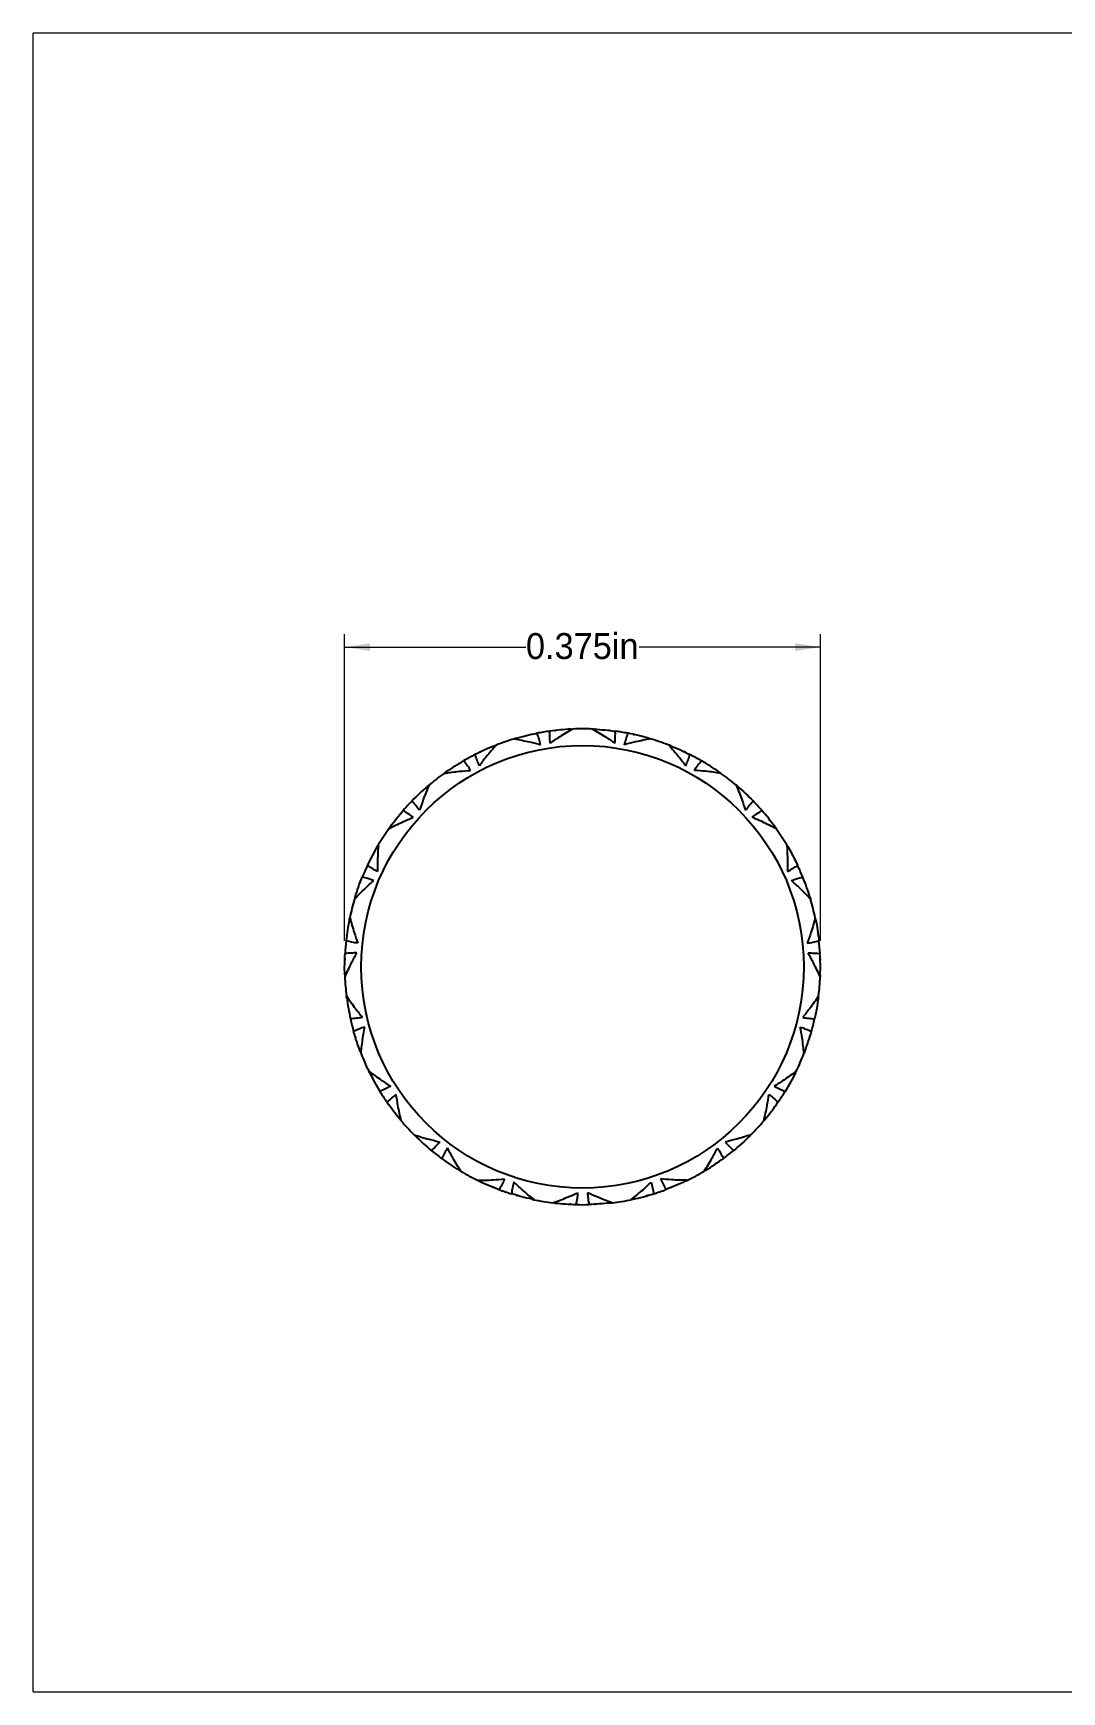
# Model space of a CAD drawing. Header units: inches. Extents: x 0.04 to 1.76, y 0.04 to 1.35.
# Drawn here: x 0.041 to 0.852, y 0.041 to 1.348 of the extents above; entities that cross this region are included whole.
import ezdxf

# ---------------------------------------------------------------- set-up
doc = ezdxf.new("R2010")
doc.units = ezdxf.units.IN
doc.header["$LTSCALE"] = 0.16341
doc.header["$MEASUREMENT"] = 0
doc.linetypes.add('SLD-Solid', pattern=[0])
doc.styles.add('SLDTEXTSTYLE0', font='ARIAL.TTF', dxfattribs={"width": 0.948})
doc.dimstyles.new('SLDDIMSTYLE1', dxfattribs={"dimtxt": 0.019828, "dimasz": 0.019828, "dimexe": 0, "dimexo": 0.0625, "dimgap": 0.004957, "dimtad": 0, "dimtih": 1, "dimtoh": 1, "dimdec": 3, "dimrnd": 1e-09, "dimdsep": 46, "dimtxsty": 'SLDTEXTSTYLE0', "dimsah": 1, "dimcen": 0.09, "dimadec": 0, "dimazin": 2, "dimtfac": 1, "dimtdec": 3, "dimtofl": 0, "dimtmove": 0, "dimatfit": 3, "dimfxl": 1, "dimfrac": 2, "dimtolj": 1, "dimtzin": 12, "dimarcsym": 0})

# ---------------------------------------------------------------- blocks, each defined once
blk = doc.blocks.new('_D_4')
at = {"color": 7, "linetype": 'SLD-Solid', "lineweight": 0}
for p, q in [((0.2864, 0.6328), (0.2864, 0.8744)), ((0.2864, 0.8642), (0.4293, 0.8642)), ((0.6614, 0.8642), (0.5186, 0.8642)), ((0.6614, 0.6328), (0.6614, 0.8744))]:
    blk.add_line(p, q, dxfattribs=at)
at = {"color": 7, "linetype": 'SLD-Solid', "lineweight": 18}
for points in [[(0.2864, 0.8642), (0.3063, 0.8612), (0.3063, 0.8673)], [(0.6614, 0.8642), (0.6416, 0.8673), (0.6416, 0.8612)]]:
    blk.add_solid(points, dxfattribs=at)
at = {"color": 7, "linetype": 'SLD-Solid', "lineweight": 18, "insert": (0.4293, 0.8753), "char_height": 0.02043, "attachment_point": 1, "style": 'SLDTEXTSTYLE0'}
blk.add_mtext('0.375in', dxfattribs=at)

msp = doc.modelspace()

# ---------------------------------------------------------------- linework, layer by layer
at = {"color": 7, "linetype": 'SLD-Solid', "lineweight": 18}
for p, q in [((0.0409, 0.0409), (0.0409, 1.3481)), ((1.7567, 1.3481), (0.0409, 1.3481)), ((0.0409, 0.0409), (1.7567, 0.0409))]:
    msp.add_line(p, q, dxfattribs=at)
at = {"color": 7, "linetype": 'SLD-Solid', "lineweight": 25}
for p, q in [((0.4521, 0.7986), (0.4529, 0.7986)), ((0.4648, 0.7996), (0.4653, 0.7991)), ((0.4831, 0.7996), (0.4825, 0.7991)), ((0.4957, 0.7986), (0.4944, 0.7987)), ((0.4045, 0.7865), (0.4051, 0.7862)), ((0.4218, 0.7924), (0.4214, 0.7917)), ((0.4341, 0.7955), (0.433, 0.7953)), ((0.5138, 0.7955), (0.5145, 0.7954)), ((0.5261, 0.7924), (0.5264, 0.7917)), ((0.5434, 0.7865), (0.5427, 0.7862)), ((0.3767, 0.7727), (0.3758, 0.7721)), ((0.3928, 0.7814), (0.3935, 0.7817)), ((0.555, 0.7814), (0.554, 0.7819)), ((0.5711, 0.7727), (0.572, 0.7721)), ((0.3661, 0.7657), (0.366, 0.765)), ((0.5817, 0.7657), (0.5818, 0.765)), ((0.3423, 0.7459), (0.3429, 0.7464)), ((0.3517, 0.7545), (0.3524, 0.7544)), ((0.5962, 0.7545), (0.5954, 0.7544)), ((0.6055, 0.7459), (0.6047, 0.7467)), ((0.3299, 0.7324), (0.3293, 0.7316)), ((0.6179, 0.7324), (0.6186, 0.7316)), ((0.3222, 0.7224), (0.3223, 0.7217)), ((0.6257, 0.7224), (0.6255, 0.7217)), ((0.3121, 0.7071), (0.3129, 0.7073)), ((0.6357, 0.7071), (0.635, 0.7073)), ((0.3061, 0.6959), (0.3064, 0.6966)), ((0.6418, 0.6959), (0.6413, 0.6969)), ((0.2946, 0.6672), (0.295, 0.6665)), ((0.2987, 0.6792), (0.2984, 0.6781)), ((0.6491, 0.6792), (0.6495, 0.6781)), ((0.6532, 0.6672), (0.6528, 0.6665)), ((0.2901, 0.6494), (0.2908, 0.6498)), ((0.6577, 0.6494), (0.6571, 0.6498)), ((0.288, 0.6369), (0.2881, 0.6375)), ((0.6598, 0.6369), (0.6597, 0.638)), ((0.2865, 0.6187), (0.2865, 0.6176)), ((0.6613, 0.6187), (0.6613, 0.6176)), ((0.2865, 0.606), (0.2871, 0.6055)), ((0.6613, 0.606), (0.6607, 0.6055)), ((0.288, 0.5877), (0.2885, 0.5883)), ((0.6598, 0.5877), (0.6593, 0.5883)), ((0.2901, 0.5752), (0.2901, 0.5753)), ((0.6577, 0.5752), (0.6579, 0.5763)), ((0.2946, 0.5575), (0.295, 0.5564)), ((0.6532, 0.5575), (0.6529, 0.5564)), ((0.2987, 0.5455), (0.2995, 0.5452)), ((0.6491, 0.5455), (0.6484, 0.5452)), ((0.3061, 0.5287), (0.3064, 0.5294)), ((0.6418, 0.5287), (0.6415, 0.5294)), ((0.3121, 0.5176), (0.3116, 0.5185)), ((0.6357, 0.5176), (0.6363, 0.5185)), ((0.3222, 0.5022), (0.3226, 0.5016)), ((0.6257, 0.5022), (0.6251, 0.5014)), ((0.3299, 0.4922), (0.3307, 0.4922)), ((0.6179, 0.4922), (0.6172, 0.4922)), ((0.3423, 0.4788), (0.3424, 0.4795)), ((0.3517, 0.4702), (0.3509, 0.4709)), ((0.5962, 0.4702), (0.5968, 0.4707)), ((0.6055, 0.4788), (0.6055, 0.4795)), ((0.3661, 0.4589), (0.3673, 0.4581)), ((0.5817, 0.4589), (0.5808, 0.4583)), ((0.3767, 0.452), (0.3775, 0.4522)), ((0.5711, 0.452), (0.5704, 0.4522)), ((0.3928, 0.4433), (0.3914, 0.444)), ((0.3928, 0.4433), (0.3926, 0.444)), ((0.4045, 0.4382), (0.4034, 0.4386)), ((0.4218, 0.4322), (0.4225, 0.432)), ((0.5261, 0.4322), (0.5238, 0.4316)), ((0.5434, 0.4382), (0.5441, 0.4385)), ((0.555, 0.4433), (0.5552, 0.444)), ((0.4347, 0.4296), (0.4341, 0.4291)), ((0.4517, 0.4267), (0.4521, 0.4261)), ((0.4648, 0.4251), (0.4637, 0.4251)), ((0.4831, 0.4251), (0.4838, 0.4251)), ((0.4957, 0.4261), (0.4962, 0.4267)), ((0.5138, 0.4291), (0.5132, 0.4296))]:
    msp.add_line(p, q, dxfattribs=at)
msp.add_circle((0.4739, 0.6123), 0.1744, dxfattribs=at)
for start, end in [(97.897, 101.0504), (87.6983, 92.3017), (78.9496, 82.103), (106.6456, 111.2491), (68.7509, 73.3544), (116.8443, 119.9978), (60.0022, 63.1557), (125.593, 130.1965), (49.8035, 54.407), (135.7917, 138.9451), (41.0549, 44.2083), (144.5404, 149.1438), (30.8562, 35.4596), (154.7391, 157.8925), (22.1075, 25.2609), (163.4877, 168.0912), (11.9088, 16.5123), (173.6864, 176.8399), (3.1601, 6.3136), (182.4351, 187.0386), (352.9614, 357.5649), (192.6338, 195.7873), (344.2127, 347.3662), (201.3825, 205.9859), (334.0141, 338.6175), (211.5812, 214.7346), (325.2654, 328.4188), (220.3299, 224.9333), (315.0667, 319.6701), (230.5285, 233.682), (306.318, 309.4715), (239.2772, 243.8807), (296.1193, 300.7228), (249.4759, 252.6294), (287.3706, 290.5241), (258.2246, 262.828), (268.4233, 271.5767), (277.172, 281.7754)]:
    msp.add_arc((0.4739, 0.6123), 0.1875, start, end, dxfattribs=at)
for points, knots in [([(0.4485, 0.7886), (0.4483, 0.7902), (0.4482, 0.7917), (0.4481, 0.7933), (0.4481, 0.7949), (0.4481, 0.7965), (0.4482, 0.798)], [0, 0, 0, 0, 0.0001687128, 0.0001687128, 0.0001687128, 0.0003378857, 0.0003378857, 0.0003378857, 0.0003378857]), ([(0.4664, 0.7997), (0.4646, 0.7987), (0.4628, 0.7977), (0.4611, 0.7966), (0.4593, 0.7956), (0.4576, 0.7946), (0.4559, 0.7935), (0.4534, 0.7919), (0.4509, 0.7903), (0.4485, 0.7886)], [0, 0, 0, 0, 0.0001701245, 0.0001701245, 0.0001701245, 0.0003402493, 0.0003402493, 0.0003402493, 0.0005859385, 0.0005859385, 0.0005859385, 0.0005859385]), ([(0.4648, 0.7996), (0.4653, 0.7996), (0.4658, 0.7997), (0.4663, 0.7997), (0.4664, 0.7997)], [0, 0, 0, 0, 0.884568, 1, 1, 1, 1]), ([(0.4815, 0.7997), (0.4832, 0.7987), (0.485, 0.7977), (0.4868, 0.7966), (0.4885, 0.7956), (0.4903, 0.7946), (0.492, 0.7935), (0.4945, 0.7919), (0.497, 0.7903), (0.4994, 0.7886)], [0, 0, 0, 0, 0.0001701245, 0.0001701245, 0.0001701245, 0.0003402493, 0.0003402493, 0.0003402493, 0.0005859385, 0.0005859385, 0.0005859385, 0.0005859385]), ([(0.4831, 0.7996), (0.4827, 0.7996), (0.4822, 0.7996), (0.4817, 0.7997), (0.4815, 0.7997)], [0, 0, 0, 0, 0.615378, 1, 1, 1, 1]), ([(0.4994, 0.7886), (0.4996, 0.7902), (0.4997, 0.7917), (0.4997, 0.7933), (0.4998, 0.7949), (0.4998, 0.7965), (0.4997, 0.798)], [0, 0, 0, 0, 0.0001687128, 0.0001687128, 0.0001687128, 0.0003378857, 0.0003378857, 0.0003378857, 0.0003378857]), ([(0.406, 0.7871), (0.4046, 0.7856), (0.4033, 0.784), (0.4019, 0.7825), (0.4006, 0.7809), (0.3993, 0.7794), (0.398, 0.7778), (0.3962, 0.7755), (0.3944, 0.7732), (0.3926, 0.7708)], [0, 0, 0, 0, 0.0001701245, 0.0001701245, 0.0001701245, 0.0003402493, 0.0003402493, 0.0003402493, 0.0005859385, 0.0005859385, 0.0005859385, 0.0005859385]), ([(0.4045, 0.7865), (0.4048, 0.7866), (0.4053, 0.7868), (0.4058, 0.787), (0.406, 0.7871)], [0, 0, 0, 0, 0.615378, 1, 1, 1, 1]), ([(0.4218, 0.7924), (0.4215, 0.7923), (0.4209, 0.7922), (0.4204, 0.792), (0.4202, 0.792)], [0, 0, 0, 0, 0.615378, 1, 1, 1, 1]), ([(0.4202, 0.792), (0.4222, 0.7916), (0.4242, 0.7912), (0.4262, 0.7908), (0.4282, 0.7904), (0.4302, 0.79), (0.4322, 0.7895), (0.4351, 0.7889), (0.4379, 0.7881), (0.4408, 0.7873)], [0, 0, 0, 0, 0.0001701245, 0.0001701245, 0.0001701245, 0.0003402493, 0.0003402493, 0.0003402493, 0.0005859385, 0.0005859385, 0.0005859385, 0.0005859385]), ([(0.4408, 0.7873), (0.4404, 0.7889), (0.44, 0.7904), (0.4396, 0.7919), (0.4391, 0.7934), (0.4386, 0.7949), (0.438, 0.7964)], [0, 0, 0, 0, 0.0001687128, 0.0001687128, 0.0001687128, 0.0003378857, 0.0003378857, 0.0003378857, 0.0003378857]), ([(0.5071, 0.7873), (0.5074, 0.7889), (0.5078, 0.7904), (0.5083, 0.7919), (0.5088, 0.7934), (0.5093, 0.7949), (0.5099, 0.7964)], [0, 0, 0, 0, 0.0001687128, 0.0001687128, 0.0001687128, 0.0003378857, 0.0003378857, 0.0003378857, 0.0003378857]), ([(0.5276, 0.792), (0.5256, 0.7916), (0.5236, 0.7912), (0.5216, 0.7908), (0.5196, 0.7904), (0.5176, 0.79), (0.5157, 0.7895), (0.5128, 0.7889), (0.5099, 0.7881), (0.5071, 0.7873)], [0, 0, 0, 0, 0.0001701245, 0.0001701245, 0.0001701245, 0.0003402493, 0.0003402493, 0.0003402493, 0.0005859385, 0.0005859385, 0.0005859385, 0.0005859385]), ([(0.5261, 0.7924), (0.5264, 0.7923), (0.5269, 0.7922), (0.5274, 0.792), (0.5276, 0.792)], [0, 0, 0, 0, 0.615378, 1, 1, 1, 1]), ([(0.5419, 0.7871), (0.5432, 0.7856), (0.5446, 0.784), (0.5459, 0.7825), (0.5472, 0.7809), (0.5486, 0.7794), (0.5498, 0.7778), (0.5517, 0.7755), (0.5535, 0.7732), (0.5553, 0.7708)], [0, 0, 0, 0, 0.0001701245, 0.0001701245, 0.0001701245, 0.0003402493, 0.0003402493, 0.0003402493, 0.0005859385, 0.0005859385, 0.0005859385, 0.0005859385]), ([(0.5434, 0.7865), (0.5431, 0.7866), (0.5426, 0.7868), (0.5421, 0.787), (0.5419, 0.7871)], [0, 0, 0, 0, 0.615378, 1, 1, 1, 1]), ([(0.3857, 0.7671), (0.3849, 0.7684), (0.384, 0.7697), (0.3831, 0.771), (0.3822, 0.7723), (0.3812, 0.7735), (0.3802, 0.7747)], [0, 0, 0, 0, 0.0001687128, 0.0001687128, 0.0001687128, 0.0003378857, 0.0003378857, 0.0003378857, 0.0003378857]), ([(0.3926, 0.7708), (0.3919, 0.7722), (0.3913, 0.7737), (0.3908, 0.7751), (0.3902, 0.7766), (0.3897, 0.7781), (0.3893, 0.7796)], [0, 0, 0, 0, 0.0001687128, 0.0001687128, 0.0001687128, 0.0003378857, 0.0003378857, 0.0003378857, 0.0003378857]), ([(0.5553, 0.7708), (0.5559, 0.7722), (0.5565, 0.7737), (0.5571, 0.7751), (0.5576, 0.7766), (0.5581, 0.7781), (0.5586, 0.7796)], [0, 0, 0, 0, 0.0001687128, 0.0001687128, 0.0001687128, 0.0003378857, 0.0003378857, 0.0003378857, 0.0003378857]), ([(0.5621, 0.7671), (0.5629, 0.7684), (0.5638, 0.7697), (0.5647, 0.771), (0.5657, 0.7723), (0.5667, 0.7735), (0.5677, 0.7747)], [0, 0, 0, 0, 0.0001687128, 0.0001687128, 0.0001687128, 0.0003378857, 0.0003378857, 0.0003378857, 0.0003378857]), ([(0.3648, 0.7648), (0.3668, 0.7651), (0.3688, 0.7654), (0.3709, 0.7657), (0.3729, 0.7659), (0.3749, 0.7662), (0.3769, 0.7664), (0.3799, 0.7667), (0.3828, 0.7669), (0.3857, 0.7671)], [0, 0, 0, 0, 0.0001701245, 0.0001701245, 0.0001701245, 0.0003402493, 0.0003402493, 0.0003402493, 0.0005859385, 0.0005859385, 0.0005859385, 0.0005859385]), ([(0.3661, 0.7657), (0.3658, 0.7655), (0.3654, 0.7652), (0.365, 0.7649), (0.3648, 0.7648)], [0, 0, 0, 0, 0.615378, 1, 1, 1, 1]), ([(0.5831, 0.7648), (0.581, 0.7651), (0.579, 0.7654), (0.577, 0.7657), (0.575, 0.7659), (0.573, 0.7662), (0.5709, 0.7664), (0.568, 0.7667), (0.5651, 0.7669), (0.5621, 0.7671)], [0, 0, 0, 0, 0.0001701245, 0.0001701245, 0.0001701245, 0.0003402493, 0.0003402493, 0.0003402493, 0.0005859385, 0.0005859385, 0.0005859385, 0.0005859385]), ([(0.5817, 0.7657), (0.582, 0.7655), (0.5824, 0.7652), (0.5829, 0.7649), (0.583, 0.7648)], [0, 0, 0, 0, 0.615378, 1, 1, 1, 1]), ([(0.3529, 0.7555), (0.3521, 0.7537), (0.3513, 0.7518), (0.3506, 0.7499), (0.3498, 0.748), (0.3491, 0.7461), (0.3484, 0.7442), (0.3474, 0.7414), (0.3464, 0.7386), (0.3455, 0.7358)], [0, 0, 0, 0, 0.0001701245, 0.0001701245, 0.0001701245, 0.0003402493, 0.0003402493, 0.0003402493, 0.0005859385, 0.0005859385, 0.0005859385, 0.0005859385]), ([(0.3517, 0.7545), (0.3519, 0.7547), (0.3523, 0.7551), (0.3528, 0.7554), (0.3529, 0.7555)], [0, 0, 0, 0, 0.6153783, 1, 1, 1, 1]), ([(0.5949, 0.7555), (0.5957, 0.7537), (0.5965, 0.7518), (0.5973, 0.7499), (0.598, 0.748), (0.5987, 0.7461), (0.5994, 0.7442), (0.6005, 0.7414), (0.6014, 0.7386), (0.6023, 0.7358)], [0, 0, 0, 0, 0.0001701245, 0.0001701245, 0.0001701245, 0.0003402493, 0.0003402493, 0.0003402493, 0.0005859385, 0.0005859385, 0.0005859385, 0.0005859385]), ([(0.5962, 0.7545), (0.5959, 0.7547), (0.5955, 0.7551), (0.5951, 0.7554), (0.5949, 0.7555)], [0, 0, 0, 0, 0.615378, 1, 1, 1, 1]), ([(0.3403, 0.7301), (0.3391, 0.7311), (0.3378, 0.732), (0.3365, 0.7329), (0.3352, 0.7338), (0.3339, 0.7347), (0.3325, 0.7355)], [0, 0, 0, 0, 0.0001687128, 0.0001687128, 0.0001687128, 0.0003378857, 0.0003378857, 0.0003378857, 0.0003378857]), ([(0.3455, 0.7358), (0.3445, 0.7369), (0.3434, 0.7381), (0.3424, 0.7393), (0.3414, 0.7405), (0.3404, 0.7418), (0.3395, 0.7431)], [0, 0, 0, 0, 0.0001687128, 0.0001687128, 0.0001687128, 0.0003378857, 0.0003378857, 0.0003378857, 0.0003378857]), ([(0.6023, 0.7358), (0.6034, 0.7369), (0.6044, 0.7381), (0.6054, 0.7393), (0.6064, 0.7405), (0.6074, 0.7418), (0.6083, 0.7431)], [0, 0, 0, 0, 0.0001687128, 0.0001687128, 0.0001687128, 0.0003378857, 0.0003378857, 0.0003378857, 0.0003378857]), ([(0.6076, 0.7301), (0.6088, 0.7311), (0.6101, 0.732), (0.6113, 0.7329), (0.6126, 0.7338), (0.614, 0.7347), (0.6153, 0.7355)], [0, 0, 0, 0, 0.0001687128, 0.0001687128, 0.0001687128, 0.0003378857, 0.0003378857, 0.0003378857, 0.0003378857]), ([(0.3212, 0.7211), (0.323, 0.7221), (0.3248, 0.723), (0.3266, 0.7239), (0.3285, 0.7248), (0.3303, 0.7257), (0.3322, 0.7265), (0.3348, 0.7278), (0.3375, 0.7289), (0.3403, 0.7301)], [0, 0, 0, 0, 0.0001701245, 0.0001701245, 0.0001701245, 0.0003402493, 0.0003402493, 0.0003402493, 0.0005859385, 0.0005859385, 0.0005859385, 0.0005859385]), ([(0.3222, 0.7224), (0.322, 0.7221), (0.3216, 0.7217), (0.3213, 0.7213), (0.3212, 0.7211)], [0, 0, 0, 0, 0.615378, 1, 1, 1, 1]), ([(0.6267, 0.7211), (0.6249, 0.7221), (0.623, 0.723), (0.6212, 0.7239), (0.6194, 0.7248), (0.6175, 0.7257), (0.6157, 0.7265), (0.613, 0.7278), (0.6103, 0.7289), (0.6076, 0.7301)], [0, 0, 0, 0, 0.0001701245, 0.0001701245, 0.0001701245, 0.0003402493, 0.0003402493, 0.0003402493, 0.0005859385, 0.0005859385, 0.0005859385, 0.0005859385]), ([(0.6257, 0.7224), (0.6259, 0.7221), (0.6262, 0.7217), (0.6265, 0.7213), (0.6266, 0.7211)], [0, 0, 0, 0, 0.615378, 1, 1, 1, 1]), ([(0.3122, 0.7071), (0.3123, 0.7074), (0.3126, 0.7079), (0.3129, 0.7083), (0.313, 0.7085)], [0, 0, 0, 0, 0.6153783, 1, 1, 1, 1]), ([(0.313, 0.7085), (0.3128, 0.7065), (0.3127, 0.7044), (0.3126, 0.7024), (0.3125, 0.7004), (0.3124, 0.6983), (0.3124, 0.6963), (0.3123, 0.6933), (0.3123, 0.6904), (0.3124, 0.6874)], [0, 0, 0, 0, 0.0001701245, 0.0001701245, 0.0001701245, 0.0003402493, 0.0003402493, 0.0003402493, 0.0005859385, 0.0005859385, 0.0005859385, 0.0005859385]), ([(0.6349, 0.7085), (0.635, 0.7065), (0.6352, 0.7044), (0.6353, 0.7024), (0.6354, 0.7004), (0.6354, 0.6983), (0.6355, 0.6963), (0.6355, 0.6933), (0.6355, 0.6904), (0.6354, 0.6874)], [0, 0, 0, 0, 0.0001701245, 0.0001701245, 0.0001701245, 0.0003402493, 0.0003402493, 0.0003402493, 0.0005859385, 0.0005859385, 0.0005859385, 0.0005859385]), ([(0.6357, 0.7071), (0.6355, 0.7074), (0.6353, 0.7079), (0.635, 0.7083), (0.6349, 0.7085)], [0, 0, 0, 0, 0.615378, 1, 1, 1, 1]), ([(0.2942, 0.6656), (0.2956, 0.6671), (0.297, 0.6686), (0.2984, 0.67), (0.2998, 0.6715), (0.3013, 0.6729), (0.3028, 0.6743), (0.3049, 0.6763), (0.3071, 0.6783), (0.3093, 0.6803)], [0, 0, 0, 0, 0.0001701245, 0.0001701245, 0.0001701245, 0.0003402493, 0.0003402493, 0.0003402493, 0.0005859385, 0.0005859385, 0.0005859385, 0.0005859385]), ([(0.3093, 0.6803), (0.3078, 0.6808), (0.3063, 0.6813), (0.3048, 0.6818), (0.3033, 0.6822), (0.3018, 0.6826), (0.3002, 0.6829)], [0, 0, 0, 0, 0.0001687128, 0.0001687128, 0.0001687128, 0.0003378857, 0.0003378857, 0.0003378857, 0.0003378857]), ([(0.3124, 0.6874), (0.311, 0.6881), (0.3096, 0.6889), (0.3083, 0.6897), (0.307, 0.6906), (0.3056, 0.6914), (0.3044, 0.6923)], [0, 0, 0, 0, 0.0001687128, 0.0001687128, 0.0001687128, 0.0003378857, 0.0003378857, 0.0003378857, 0.0003378857]), ([(0.6354, 0.6874), (0.6368, 0.6881), (0.6382, 0.6889), (0.6395, 0.6897), (0.6409, 0.6906), (0.6422, 0.6914), (0.6435, 0.6923)], [0, 0, 0, 0, 0.0001687128, 0.0001687128, 0.0001687128, 0.0003378857, 0.0003378857, 0.0003378857, 0.0003378857]), ([(0.6386, 0.6803), (0.64, 0.6808), (0.6415, 0.6813), (0.643, 0.6818), (0.6446, 0.6822), (0.6461, 0.6826), (0.6476, 0.6829)], [0, 0, 0, 0, 0.0001687128, 0.0001687128, 0.0001687128, 0.0003378857, 0.0003378857, 0.0003378857, 0.0003378857]), ([(0.6537, 0.6656), (0.6523, 0.6671), (0.6509, 0.6686), (0.6495, 0.67), (0.648, 0.6715), (0.6466, 0.6729), (0.6451, 0.6743), (0.643, 0.6763), (0.6408, 0.6783), (0.6386, 0.6803)], [0, 0, 0, 0, 0.0001701245, 0.0001701245, 0.0001701245, 0.0003402493, 0.0003402493, 0.0003402493, 0.0005859385, 0.0005859385, 0.0005859385, 0.0005859385]), ([(0.2946, 0.6672), (0.2945, 0.6669), (0.2944, 0.6663), (0.2942, 0.6658), (0.2942, 0.6656)], [0, 0, 0, 0, 0.6153783, 1, 1, 1, 1]), ([(0.6532, 0.6672), (0.6533, 0.6669), (0.6535, 0.6663), (0.6536, 0.6658), (0.6537, 0.6656)], [0, 0, 0, 0, 0.615378, 1, 1, 1, 1]), ([(0.2901, 0.6494), (0.2902, 0.6498), (0.2903, 0.6503), (0.2904, 0.6508), (0.2905, 0.651)], [0, 0, 0, 0, 0.615378, 1, 1, 1, 1]), ([(0.2905, 0.651), (0.291, 0.649), (0.2915, 0.6471), (0.2921, 0.6451), (0.2927, 0.6432), (0.2933, 0.6412), (0.2939, 0.6393), (0.2948, 0.6365), (0.2958, 0.6337), (0.2968, 0.6309)], [0, 0, 0, 0, 0.0001701245, 0.0001701245, 0.0001701245, 0.0003402493, 0.0003402493, 0.0003402493, 0.0005859385, 0.0005859385, 0.0005859385, 0.0005859385]), ([(0.6574, 0.651), (0.6569, 0.649), (0.6563, 0.6471), (0.6558, 0.6451), (0.6552, 0.6432), (0.6546, 0.6412), (0.654, 0.6393), (0.6531, 0.6365), (0.6521, 0.6337), (0.6511, 0.6309)], [0, 0, 0, 0, 0.0001701245, 0.0001701245, 0.0001701245, 0.0003402493, 0.0003402493, 0.0003402493, 0.0005859385, 0.0005859385, 0.0005859385, 0.0005859385]), ([(0.6577, 0.6494), (0.6577, 0.6498), (0.6576, 0.6503), (0.6574, 0.6508), (0.6574, 0.651)], [0, 0, 0, 0, 0.615378, 1, 1, 1, 1]), ([(0.2968, 0.6309), (0.2952, 0.6311), (0.2937, 0.6314), (0.2921, 0.6318), (0.2906, 0.6321), (0.2891, 0.6325), (0.2876, 0.6329)], [0, 0, 0, 0, 0.0001687128, 0.0001687128, 0.0001687128, 0.0003378857, 0.0003378857, 0.0003378857, 0.0003378857]), ([(0.6511, 0.6309), (0.6526, 0.6311), (0.6542, 0.6314), (0.6557, 0.6318), (0.6572, 0.6321), (0.6588, 0.6325), (0.6603, 0.6329)], [0, 0, 0, 0, 0.0001687128, 0.0001687128, 0.0001687128, 0.0003378857, 0.0003378857, 0.0003378857, 0.0003378857]), ([(0.2866, 0.6044), (0.2874, 0.6062), (0.2883, 0.6081), (0.2892, 0.6099), (0.2901, 0.6117), (0.291, 0.6136), (0.2919, 0.6154), (0.2933, 0.618), (0.2947, 0.6206), (0.2961, 0.6232)], [0, 0, 0, 0, 0.0001701245, 0.0001701245, 0.0001701245, 0.0003402493, 0.0003402493, 0.0003402493, 0.0005859385, 0.0005859385, 0.0005859385, 0.0005859385]), ([(0.2961, 0.6232), (0.2946, 0.6232), (0.293, 0.6232), (0.2914, 0.6231), (0.2899, 0.623), (0.2883, 0.6229), (0.2867, 0.6227)], [0, 0, 0, 0, 0.0001687128, 0.0001687128, 0.0001687128, 0.0003378857, 0.0003378857, 0.0003378857, 0.0003378857]), ([(0.6517, 0.6232), (0.6533, 0.6232), (0.6549, 0.6232), (0.6564, 0.6231), (0.658, 0.623), (0.6596, 0.6229), (0.6611, 0.6227)], [0, 0, 0, 0, 0.0001687128, 0.0001687128, 0.0001687128, 0.0003378857, 0.0003378857, 0.0003378857, 0.0003378857]), ([(0.6613, 0.6044), (0.6604, 0.6062), (0.6596, 0.6081), (0.6587, 0.6099), (0.6578, 0.6117), (0.6569, 0.6136), (0.6559, 0.6154), (0.6546, 0.618), (0.6532, 0.6206), (0.6517, 0.6232)], [0, 0, 0, 0, 0.0001701245, 0.0001701245, 0.0001701245, 0.0003402493, 0.0003402493, 0.0003402493, 0.0005859385, 0.0005859385, 0.0005859385, 0.0005859385]), ([(0.2865, 0.606), (0.2866, 0.6056), (0.2866, 0.6051), (0.2866, 0.6046), (0.2866, 0.6044)], [0, 0, 0, 0, 0.6153783, 1, 1, 1, 1]), ([(0.6613, 0.606), (0.6613, 0.6056), (0.6613, 0.6051), (0.6613, 0.6046), (0.6613, 0.6044)], [0, 0, 0, 0, 0.615378, 1, 1, 1, 1]), ([(0.2878, 0.5894), (0.289, 0.5877), (0.2901, 0.586), (0.2913, 0.5843), (0.2925, 0.5826), (0.2937, 0.581), (0.2949, 0.5794), (0.2967, 0.577), (0.2985, 0.5747), (0.3003, 0.5724)], [0, 0, 0, 0, 0.0001701245, 0.0001701245, 0.0001701245, 0.0003402493, 0.0003402493, 0.0003402493, 0.0005859385, 0.0005859385, 0.0005859385, 0.0005859385]), ([(0.2881, 0.5877), (0.288, 0.5881), (0.2879, 0.5886), (0.2879, 0.5891), (0.2878, 0.5893)], [0, 0, 0, 0, 0.615378, 1, 1, 1, 1]), ([(0.66, 0.5894), (0.6589, 0.5877), (0.6577, 0.586), (0.6566, 0.5843), (0.6554, 0.5826), (0.6542, 0.581), (0.653, 0.5794), (0.6512, 0.577), (0.6494, 0.5747), (0.6475, 0.5724)], [0, 0, 0, 0, 0.0001701245, 0.0001701245, 0.0001701245, 0.0003402493, 0.0003402493, 0.0003402493, 0.0005859385, 0.0005859385, 0.0005859385, 0.0005859385]), ([(0.6598, 0.5877), (0.6599, 0.5881), (0.6599, 0.5886), (0.66, 0.5891), (0.66, 0.5893)], [0, 0, 0, 0, 0.615378, 1, 1, 1, 1]), ([(0.3003, 0.5724), (0.2988, 0.5721), (0.2972, 0.5719), (0.2957, 0.5717), (0.2941, 0.5715), (0.2925, 0.5714), (0.291, 0.5713)], [0, 0, 0, 0, 0.0001687128, 0.0001687128, 0.0001687128, 0.0003378857, 0.0003378857, 0.0003378857, 0.0003378857]), ([(0.3023, 0.5648), (0.3008, 0.5644), (0.2993, 0.5638), (0.2978, 0.5632), (0.2964, 0.5627), (0.2949, 0.562), (0.2935, 0.5613)], [0, 0, 0, 0, 0.0001687128, 0.0001687128, 0.0001687128, 0.0003378857, 0.0003378857, 0.0003378857, 0.0003378857]), ([(0.2993, 0.544), (0.2995, 0.546), (0.2997, 0.548), (0.3, 0.55), (0.3002, 0.5521), (0.3005, 0.5541), (0.3008, 0.5561), (0.3012, 0.559), (0.3017, 0.5619), (0.3023, 0.5648)], [0, 0, 0, 0, 0.0001701245, 0.0001701245, 0.0001701245, 0.0003402493, 0.0003402493, 0.0003402493, 0.0005859385, 0.0005859385, 0.0005859385, 0.0005859385]), ([(0.6456, 0.5648), (0.6471, 0.5644), (0.6486, 0.5638), (0.65, 0.5632), (0.6515, 0.5627), (0.6529, 0.562), (0.6544, 0.5613)], [0, 0, 0, 0, 0.0001687128, 0.0001687128, 0.0001687128, 0.0003378857, 0.0003378857, 0.0003378857, 0.0003378857]), ([(0.6485, 0.544), (0.6483, 0.546), (0.6481, 0.548), (0.6479, 0.55), (0.6476, 0.5521), (0.6474, 0.5541), (0.6471, 0.5561), (0.6466, 0.559), (0.6462, 0.5619), (0.6456, 0.5648)], [0, 0, 0, 0, 0.0001701245, 0.0001701245, 0.0001701245, 0.0003402493, 0.0003402493, 0.0003402493, 0.0005859385, 0.0005859385, 0.0005859385, 0.0005859385]), ([(0.6475, 0.5724), (0.6491, 0.5721), (0.6506, 0.5719), (0.6522, 0.5717), (0.6537, 0.5715), (0.6553, 0.5714), (0.6569, 0.5713)], [0, 0, 0, 0, 0.0001687128, 0.0001687128, 0.0001687128, 0.0003378857, 0.0003378857, 0.0003378857, 0.0003378857]), ([(0.2988, 0.5455), (0.2989, 0.5452), (0.2991, 0.5447), (0.2993, 0.5442), (0.2993, 0.544)], [0, 0, 0, 0, 0.6153783, 1, 1, 1, 1]), ([(0.6491, 0.5455), (0.649, 0.5452), (0.6488, 0.5447), (0.6486, 0.5442), (0.6485, 0.544)], [0, 0, 0, 0, 0.6153783, 1, 1, 1, 1]), ([(0.3054, 0.5302), (0.307, 0.5289), (0.3086, 0.5277), (0.3103, 0.5265), (0.3119, 0.5253), (0.3136, 0.5242), (0.3153, 0.523), (0.3177, 0.5214), (0.3202, 0.5197), (0.3227, 0.5182)], [0, 0, 0, 0, 0.0001701245, 0.0001701245, 0.0001701245, 0.0003402493, 0.0003402493, 0.0003402493, 0.0005859385, 0.0005859385, 0.0005859385, 0.0005859385]), ([(0.3061, 0.5287), (0.306, 0.529), (0.3057, 0.5295), (0.3055, 0.53), (0.3054, 0.5302)], [0, 0, 0, 0, 0.615378, 1, 1, 1, 1]), ([(0.6425, 0.5302), (0.6409, 0.5289), (0.6392, 0.5277), (0.6376, 0.5265), (0.6359, 0.5253), (0.6342, 0.5242), (0.6326, 0.523), (0.6301, 0.5214), (0.6276, 0.5197), (0.6251, 0.5182)], [0, 0, 0, 0, 0.0001701245, 0.0001701245, 0.0001701245, 0.0003402493, 0.0003402493, 0.0003402493, 0.0005859385, 0.0005859385, 0.0005859385, 0.0005859385]), ([(0.6418, 0.5287), (0.6419, 0.529), (0.6421, 0.5295), (0.6424, 0.53), (0.6425, 0.5302)], [0, 0, 0, 0, 0.615378, 1, 1, 1, 1]), ([(0.3227, 0.5182), (0.3214, 0.5174), (0.32, 0.5167), (0.3185, 0.516), (0.3171, 0.5153), (0.3157, 0.5147), (0.3142, 0.5141)], [0, 0, 0, 0, 0.0001687128, 0.0001687128, 0.0001687128, 0.0003378857, 0.0003378857, 0.0003378857, 0.0003378857]), ([(0.327, 0.5117), (0.3257, 0.5107), (0.3245, 0.5097), (0.3233, 0.5087), (0.3221, 0.5077), (0.321, 0.5066), (0.3198, 0.5055)], [0, 0, 0, 0, 0.0001687128, 0.0001687128, 0.0001687128, 0.0003378857, 0.0003378857, 0.0003378857, 0.0003378857]), ([(0.331, 0.491), (0.3305, 0.493), (0.3301, 0.4949), (0.3296, 0.4969), (0.3292, 0.4989), (0.3288, 0.5009), (0.3284, 0.5029), (0.3279, 0.5058), (0.3274, 0.5087), (0.327, 0.5117)], [0, 0, 0, 0, 0.0001701245, 0.0001701245, 0.0001701245, 0.0003402493, 0.0003402493, 0.0003402493, 0.0005859385, 0.0005859385, 0.0005859385, 0.0005859385]), ([(0.6169, 0.491), (0.6173, 0.493), (0.6178, 0.4949), (0.6182, 0.4969), (0.6187, 0.4989), (0.6191, 0.5009), (0.6194, 0.5029), (0.62, 0.5058), (0.6205, 0.5087), (0.6209, 0.5117)], [0, 0, 0, 0, 0.0001701245, 0.0001701245, 0.0001701245, 0.0003402493, 0.0003402493, 0.0003402493, 0.0005859385, 0.0005859385, 0.0005859385, 0.0005859385]), ([(0.6209, 0.5117), (0.6221, 0.5107), (0.6234, 0.5097), (0.6245, 0.5087), (0.6257, 0.5077), (0.6269, 0.5066), (0.628, 0.5055)], [0, 0, 0, 0, 0.0001687128, 0.0001687128, 0.0001687128, 0.0003378857, 0.0003378857, 0.0003378857, 0.0003378857]), ([(0.6251, 0.5182), (0.6265, 0.5174), (0.6279, 0.5167), (0.6293, 0.516), (0.6307, 0.5153), (0.6322, 0.5147), (0.6337, 0.5141)], [0, 0, 0, 0, 0.0001687128, 0.0001687128, 0.0001687128, 0.0003378857, 0.0003378857, 0.0003378857, 0.0003378857]), ([(0.33, 0.4922), (0.3302, 0.492), (0.3305, 0.4916), (0.3309, 0.4911), (0.331, 0.491)], [0, 0, 0, 0, 0.6153783, 1, 1, 1, 1]), ([(0.6179, 0.4922), (0.6177, 0.492), (0.6174, 0.4916), (0.617, 0.4911), (0.6169, 0.491)], [0, 0, 0, 0, 0.615378, 1, 1, 1, 1]), ([(0.3412, 0.4799), (0.3431, 0.4793), (0.3451, 0.4786), (0.347, 0.478), (0.349, 0.4775), (0.3509, 0.4769), (0.3529, 0.4764), (0.3557, 0.4756), (0.3586, 0.4749), (0.3615, 0.4742)], [0, 0, 0, 0, 0.0001701245, 0.0001701245, 0.0001701245, 0.0003402493, 0.0003402493, 0.0003402493, 0.0005859385, 0.0005859385, 0.0005859385, 0.0005859385]), ([(0.3423, 0.4788), (0.3421, 0.479), (0.3417, 0.4794), (0.3413, 0.4797), (0.3412, 0.4799)], [0, 0, 0, 0, 0.615378, 1, 1, 1, 1]), ([(0.3615, 0.4742), (0.3604, 0.473), (0.3594, 0.4719), (0.3582, 0.4708), (0.3571, 0.4697), (0.3559, 0.4686), (0.3547, 0.4676)], [0, 0, 0, 0, 0.0001687128, 0.0001687128, 0.0001687128, 0.0003378857, 0.0003378857, 0.0003378857, 0.0003378857]), ([(0.6067, 0.4799), (0.6047, 0.4793), (0.6028, 0.4786), (0.6008, 0.478), (0.5989, 0.4775), (0.5969, 0.4769), (0.595, 0.4764), (0.5921, 0.4756), (0.5893, 0.4749), (0.5864, 0.4742)], [0, 0, 0, 0, 0.0001701245, 0.0001701245, 0.0001701245, 0.0003402493, 0.0003402493, 0.0003402493, 0.0005859385, 0.0005859385, 0.0005859385, 0.0005859385]), ([(0.5864, 0.4742), (0.5874, 0.473), (0.5885, 0.4719), (0.5896, 0.4708), (0.5907, 0.4697), (0.5919, 0.4686), (0.5931, 0.4676)], [0, 0, 0, 0, 0.0001687128, 0.0001687128, 0.0001687128, 0.0003378857, 0.0003378857, 0.0003378857, 0.0003378857]), ([(0.6055, 0.4788), (0.6058, 0.479), (0.6061, 0.4794), (0.6065, 0.4797), (0.6067, 0.4799)], [0, 0, 0, 0, 0.615378, 1, 1, 1, 1]), ([(0.3676, 0.4694), (0.3667, 0.4681), (0.3659, 0.4668), (0.3651, 0.4654), (0.3643, 0.4641), (0.3636, 0.4627), (0.3629, 0.4613)], [0, 0, 0, 0, 0.0001687128, 0.0001687128, 0.0001687128, 0.0003378857, 0.0003378857, 0.0003378857, 0.0003378857]), ([(0.3781, 0.4511), (0.377, 0.4529), (0.376, 0.4546), (0.3749, 0.4563), (0.3739, 0.4581), (0.3728, 0.4598), (0.3718, 0.4616), (0.3704, 0.4642), (0.369, 0.4668), (0.3676, 0.4694)], [0, 0, 0, 0, 0.0001701245, 0.0001701245, 0.0001701245, 0.0003402493, 0.0003402493, 0.0003402493, 0.0005859385, 0.0005859385, 0.0005859385, 0.0005859385]), ([(0.5697, 0.4511), (0.5708, 0.4529), (0.5719, 0.4546), (0.5729, 0.4563), (0.574, 0.4581), (0.575, 0.4598), (0.576, 0.4616), (0.5775, 0.4642), (0.5789, 0.4668), (0.5802, 0.4694)], [0, 0, 0, 0, 0.0001701245, 0.0001701245, 0.0001701245, 0.0003402493, 0.0003402493, 0.0003402493, 0.0005859385, 0.0005859385, 0.0005859385, 0.0005859385]), ([(0.5802, 0.4694), (0.5811, 0.4681), (0.582, 0.4668), (0.5827, 0.4654), (0.5835, 0.4641), (0.5843, 0.4627), (0.585, 0.4613)], [0, 0, 0, 0, 0.0001687128, 0.0001687128, 0.0001687128, 0.0003378857, 0.0003378857, 0.0003378857, 0.0003378857]), ([(0.3768, 0.452), (0.377, 0.4518), (0.3775, 0.4515), (0.378, 0.4513), (0.3781, 0.4512)], [0, 0, 0, 0, 0.615378, 1, 1, 1, 1]), ([(0.3914, 0.444), (0.3934, 0.444), (0.3955, 0.444), (0.3975, 0.4441), (0.3995, 0.4442), (0.4016, 0.4443), (0.4036, 0.4444), (0.4065, 0.4446), (0.4095, 0.4449), (0.4124, 0.4452)], [0, 0, 0, 0, 0.0001701245, 0.0001701245, 0.0001701245, 0.0003402493, 0.0003402493, 0.0003402493, 0.0005859385, 0.0005859385, 0.0005859385, 0.0005859385]), ([(0.4124, 0.4452), (0.4118, 0.4437), (0.4112, 0.4423), (0.4105, 0.4409), (0.4098, 0.4395), (0.409, 0.4381), (0.4082, 0.4367)], [0, 0, 0, 0, 0.0001687128, 0.0001687128, 0.0001687128, 0.0003378857, 0.0003378857, 0.0003378857, 0.0003378857]), ([(0.5565, 0.444), (0.5544, 0.444), (0.5524, 0.444), (0.5504, 0.4441), (0.5483, 0.4442), (0.5463, 0.4443), (0.5443, 0.4444), (0.5413, 0.4446), (0.5384, 0.4449), (0.5354, 0.4452)], [0, 0, 0, 0, 0.0001701245, 0.0001701245, 0.0001701245, 0.0003402493, 0.0003402493, 0.0003402493, 0.0005859385, 0.0005859385, 0.0005859385, 0.0005859385]), ([(0.5354, 0.4452), (0.536, 0.4437), (0.5367, 0.4423), (0.5374, 0.4409), (0.5381, 0.4395), (0.5389, 0.4381), (0.5397, 0.4367)], [0, 0, 0, 0, 0.0001687128, 0.0001687128, 0.0001687128, 0.0003378857, 0.0003378857, 0.0003378857, 0.0003378857]), ([(0.5711, 0.452), (0.5708, 0.4518), (0.5704, 0.4515), (0.5699, 0.4513), (0.5697, 0.4512)], [0, 0, 0, 0, 0.615378, 1, 1, 1, 1]), ([(0.4198, 0.4426), (0.4194, 0.4411), (0.419, 0.4396), (0.4187, 0.4381), (0.4184, 0.4365), (0.4181, 0.4349), (0.418, 0.4334)], [0, 0, 0, 0, 0.0001687128, 0.0001687128, 0.0001687128, 0.0003378857, 0.0003378857, 0.0003378857, 0.0003378857]), ([(0.4357, 0.4288), (0.4341, 0.43), (0.4325, 0.4313), (0.4309, 0.4326), (0.4294, 0.4339), (0.4278, 0.4353), (0.4263, 0.4366), (0.4241, 0.4386), (0.4219, 0.4406), (0.4198, 0.4426)], [0, 0, 0, 0, 0.0001701245, 0.0001701245, 0.0001701245, 0.0003402493, 0.0003402493, 0.0003402493, 0.0005859385, 0.0005859385, 0.0005859385, 0.0005859385]), ([(0.4505, 0.4263), (0.4524, 0.427), (0.4544, 0.4277), (0.4563, 0.4284), (0.4582, 0.4291), (0.4601, 0.4299), (0.4619, 0.4307), (0.4647, 0.4318), (0.4674, 0.433), (0.47, 0.4342)], [0, 0, 0, 0, 0.0001701245, 0.0001701245, 0.0001701245, 0.0003402493, 0.0003402493, 0.0003402493, 0.0005859385, 0.0005859385, 0.0005859385, 0.0005859385]), ([(0.47, 0.4342), (0.4699, 0.4327), (0.4698, 0.4311), (0.4696, 0.4296), (0.4694, 0.428), (0.4691, 0.4264), (0.4688, 0.4249)], [0, 0, 0, 0, 0.0001687128, 0.0001687128, 0.0001687128, 0.0003378857, 0.0003378857, 0.0003378857, 0.0003378857]), ([(0.4973, 0.4263), (0.4954, 0.427), (0.4935, 0.4277), (0.4916, 0.4284), (0.4897, 0.4291), (0.4878, 0.4299), (0.4859, 0.4307), (0.4832, 0.4318), (0.4805, 0.433), (0.4778, 0.4342)], [0, 0, 0, 0, 0.0001701245, 0.0001701245, 0.0001701245, 0.0003402493, 0.0003402493, 0.0003402493, 0.0005859385, 0.0005859385, 0.0005859385, 0.0005859385]), ([(0.4778, 0.4342), (0.4779, 0.4327), (0.4781, 0.4311), (0.4783, 0.4296), (0.4785, 0.428), (0.4788, 0.4264), (0.4791, 0.4249)], [0, 0, 0, 0, 0.0001687128, 0.0001687128, 0.0001687128, 0.0003378857, 0.0003378857, 0.0003378857, 0.0003378857]), ([(0.5122, 0.4288), (0.5138, 0.43), (0.5154, 0.4313), (0.5169, 0.4326), (0.5185, 0.4339), (0.52, 0.4353), (0.5216, 0.4366), (0.5238, 0.4386), (0.5259, 0.4406), (0.5281, 0.4426)], [0, 0, 0, 0, 0.0001701245, 0.0001701245, 0.0001701245, 0.0003402493, 0.0003402493, 0.0003402493, 0.0005859385, 0.0005859385, 0.0005859385, 0.0005859385]), ([(0.5281, 0.4426), (0.5285, 0.4411), (0.5288, 0.4396), (0.5292, 0.4381), (0.5295, 0.4365), (0.5297, 0.4349), (0.5299, 0.4334)], [0, 0, 0, 0, 0.0001687128, 0.0001687128, 0.0001687128, 0.0003378857, 0.0003378857, 0.0003378857, 0.0003378857]), ([(0.555, 0.4433), (0.5553, 0.4434), (0.5558, 0.4436), (0.5563, 0.4439), (0.5565, 0.444)], [0, 0, 0, 0, 0.615378, 1, 1, 1, 1]), ([(0.4341, 0.4291), (0.4344, 0.429), (0.4349, 0.4289), (0.4355, 0.4288), (0.4357, 0.4288)], [0, 0, 0, 0, 0.6153783, 1, 1, 1, 1]), ([(0.4521, 0.4261), (0.4518, 0.4261), (0.4513, 0.4262), (0.4507, 0.4263), (0.4505, 0.4263)], [0, 0, 0, 0, 0.615378, 1, 1, 1, 1]), ([(0.4957, 0.4261), (0.4961, 0.4261), (0.4966, 0.4262), (0.4971, 0.4263), (0.4973, 0.4263)], [0, 0, 0, 0, 0.6153783, 1, 1, 1, 1]), ([(0.5138, 0.4291), (0.5135, 0.429), (0.5129, 0.4289), (0.5124, 0.4288), (0.5122, 0.4288)], [0, 0, 0, 0, 0.615378, 1, 1, 1, 1])]:
    msp.add_open_spline(points, degree=3, knots=knots, dxfattribs=at)
for points in [[(0.4648, 0.7996), (0.4592, 0.7993), (0.4537, 0.7988), (0.4482, 0.798)], [(0.4831, 0.7996), (0.4886, 0.7993), (0.4942, 0.7988), (0.4997, 0.798)], [(0.4045, 0.7865), (0.3993, 0.7844), (0.3942, 0.7821), (0.3893, 0.7796)], [(0.4218, 0.7924), (0.4271, 0.794), (0.4325, 0.7953), (0.438, 0.7964)], [(0.5261, 0.7924), (0.5207, 0.794), (0.5153, 0.7953), (0.5099, 0.7964)], [(0.5434, 0.7865), (0.5486, 0.7844), (0.5536, 0.7821), (0.5586, 0.7796)], [(0.3661, 0.7657), (0.3707, 0.7689), (0.3754, 0.7719), (0.3802, 0.7747)], [(0.5817, 0.7657), (0.5772, 0.7689), (0.5725, 0.7719), (0.5677, 0.7747)], [(0.3517, 0.7545), (0.3475, 0.7509), (0.3434, 0.747), (0.3395, 0.7431)], [(0.5962, 0.7545), (0.6004, 0.7509), (0.6045, 0.747), (0.6083, 0.7431)], [(0.3222, 0.7224), (0.3254, 0.7269), (0.3289, 0.7313), (0.3325, 0.7355)], [(0.6257, 0.7224), (0.6224, 0.7269), (0.619, 0.7313), (0.6153, 0.7355)], [(0.3121, 0.7071), (0.3093, 0.7023), (0.3067, 0.6974), (0.3044, 0.6923)], [(0.6357, 0.7071), (0.6385, 0.7023), (0.6411, 0.6974), (0.6435, 0.6923)], [(0.2946, 0.6672), (0.2963, 0.6725), (0.2981, 0.6777), (0.3002, 0.6829)], [(0.6532, 0.6672), (0.6516, 0.6725), (0.6497, 0.6777), (0.6476, 0.6829)], [(0.2901, 0.6494), (0.289, 0.644), (0.2882, 0.6385), (0.2876, 0.6329)], [(0.6577, 0.6494), (0.6588, 0.644), (0.6597, 0.6385), (0.6603, 0.6329)], [(0.2865, 0.606), (0.2863, 0.6115), (0.2864, 0.6171), (0.2867, 0.6227)], [(0.6613, 0.606), (0.6615, 0.6115), (0.6614, 0.6171), (0.6611, 0.6227)], [(0.288, 0.5877), (0.2888, 0.5822), (0.2898, 0.5767), (0.291, 0.5713)], [(0.6598, 0.5877), (0.6591, 0.5822), (0.6581, 0.5767), (0.6569, 0.5713)], [(0.2987, 0.5455), (0.2968, 0.5507), (0.295, 0.556), (0.2935, 0.5613)], [(0.6491, 0.5455), (0.6511, 0.5507), (0.6528, 0.556), (0.6544, 0.5613)], [(0.3061, 0.5287), (0.3086, 0.5237), (0.3113, 0.5189), (0.3142, 0.5141)], [(0.6418, 0.5287), (0.6393, 0.5237), (0.6366, 0.5189), (0.6337, 0.5141)], [(0.3299, 0.4922), (0.3264, 0.4965), (0.323, 0.5009), (0.3198, 0.5055)], [(0.6179, 0.4922), (0.6215, 0.4965), (0.6248, 0.5009), (0.628, 0.5055)], [(0.3423, 0.4788), (0.3463, 0.4749), (0.3504, 0.4711), (0.3547, 0.4676)], [(0.6055, 0.4788), (0.6016, 0.4749), (0.5974, 0.4711), (0.5931, 0.4676)], [(0.3767, 0.452), (0.372, 0.4549), (0.3674, 0.458), (0.3629, 0.4613)], [(0.5711, 0.452), (0.5759, 0.4549), (0.5805, 0.458), (0.585, 0.4613)], [(0.3928, 0.4433), (0.3979, 0.4409), (0.403, 0.4387), (0.4082, 0.4367)], [(0.4341, 0.4291), (0.4286, 0.4303), (0.4233, 0.4317), (0.418, 0.4334)], [(0.5138, 0.4291), (0.5192, 0.4303), (0.5246, 0.4317), (0.5299, 0.4334)], [(0.555, 0.4433), (0.55, 0.4409), (0.5449, 0.4387), (0.5397, 0.4367)], [(0.4521, 0.4261), (0.4577, 0.4255), (0.4632, 0.4251), (0.4688, 0.4249)], [(0.4957, 0.4261), (0.4902, 0.4255), (0.4846, 0.4251), (0.4791, 0.4249)]]:
    msp.add_open_spline(points, degree=3, dxfattribs=at)

# ---------------------------------------------------------------- dimensions: what is measured, and where the dimension line sits
at = {"color": 7, "linetype": 'SLD-Solid', "lineweight": 18}
dim = msp.add_linear_dim(base=(0.6614, 0.8642), p1=(0.2864, 0.6123), p2=(0.6614, 0.6123), dimstyle='SLDDIMSTYLE1', dxfattribs=at)
dim.commit()
dim.dimension.update_dxf_attribs({"geometry": '_D_4', "text_midpoint": (0.474, 0.8642), "dimtype": 160})

doc.saveas('drawing.dxf')
